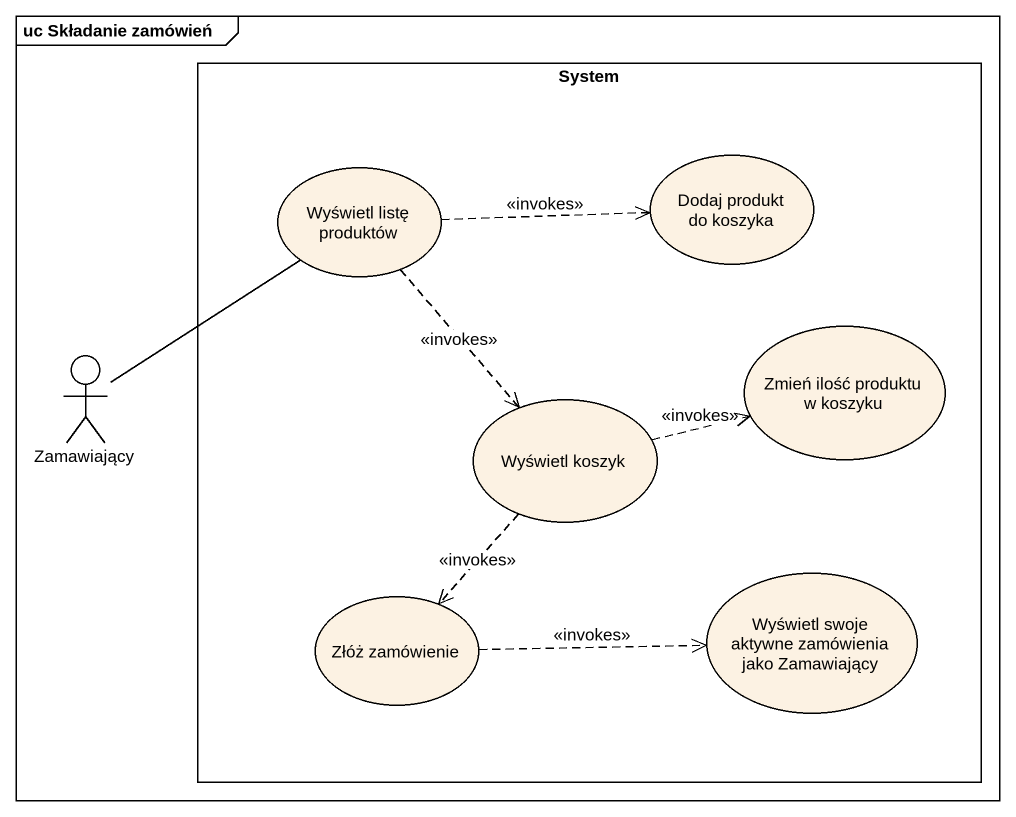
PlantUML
@startuml
mainframe uc Składanie zamówień
rectangle System {
  usecase "Wyświetl listę produktów" as Wyświetl_listę_produktów
  usecase "Dodaj produkt do koszyka" as Dodaj_produkt_do_koszyka
  usecase "Zmień ilość produktu w koszyku" as Zmień_ilość_produktu_w
  usecase "Wyświetl koszyk" as Wyświetl_koszyk
  usecase "Złóż zamówienie" as Złóż_zamówienie
  usecase "Wyświetl swoje aktywne zamówienia jako Zamawiający" as Wyświetl_swoje_aktywne
}
actor Zamawiający
Wyświetl_listę_produktów .right.> Dodaj_produkt_do_koszyka : <<invokes>>
Wyświetl_listę_produktów ..> Wyświetl_koszyk : <<invokes>>
Zamawiający -up- Wyświetl_listę_produktów
Wyświetl_koszyk .right.> Zmień_ilość_produktu_w : <<invokes>>
Wyświetl_koszyk ..> Złóż_zamówienie : <<invokes>>
Złóż_zamówienie .right.> Wyświetl_swoje_aktywne : <<invokes>>
@enduml
